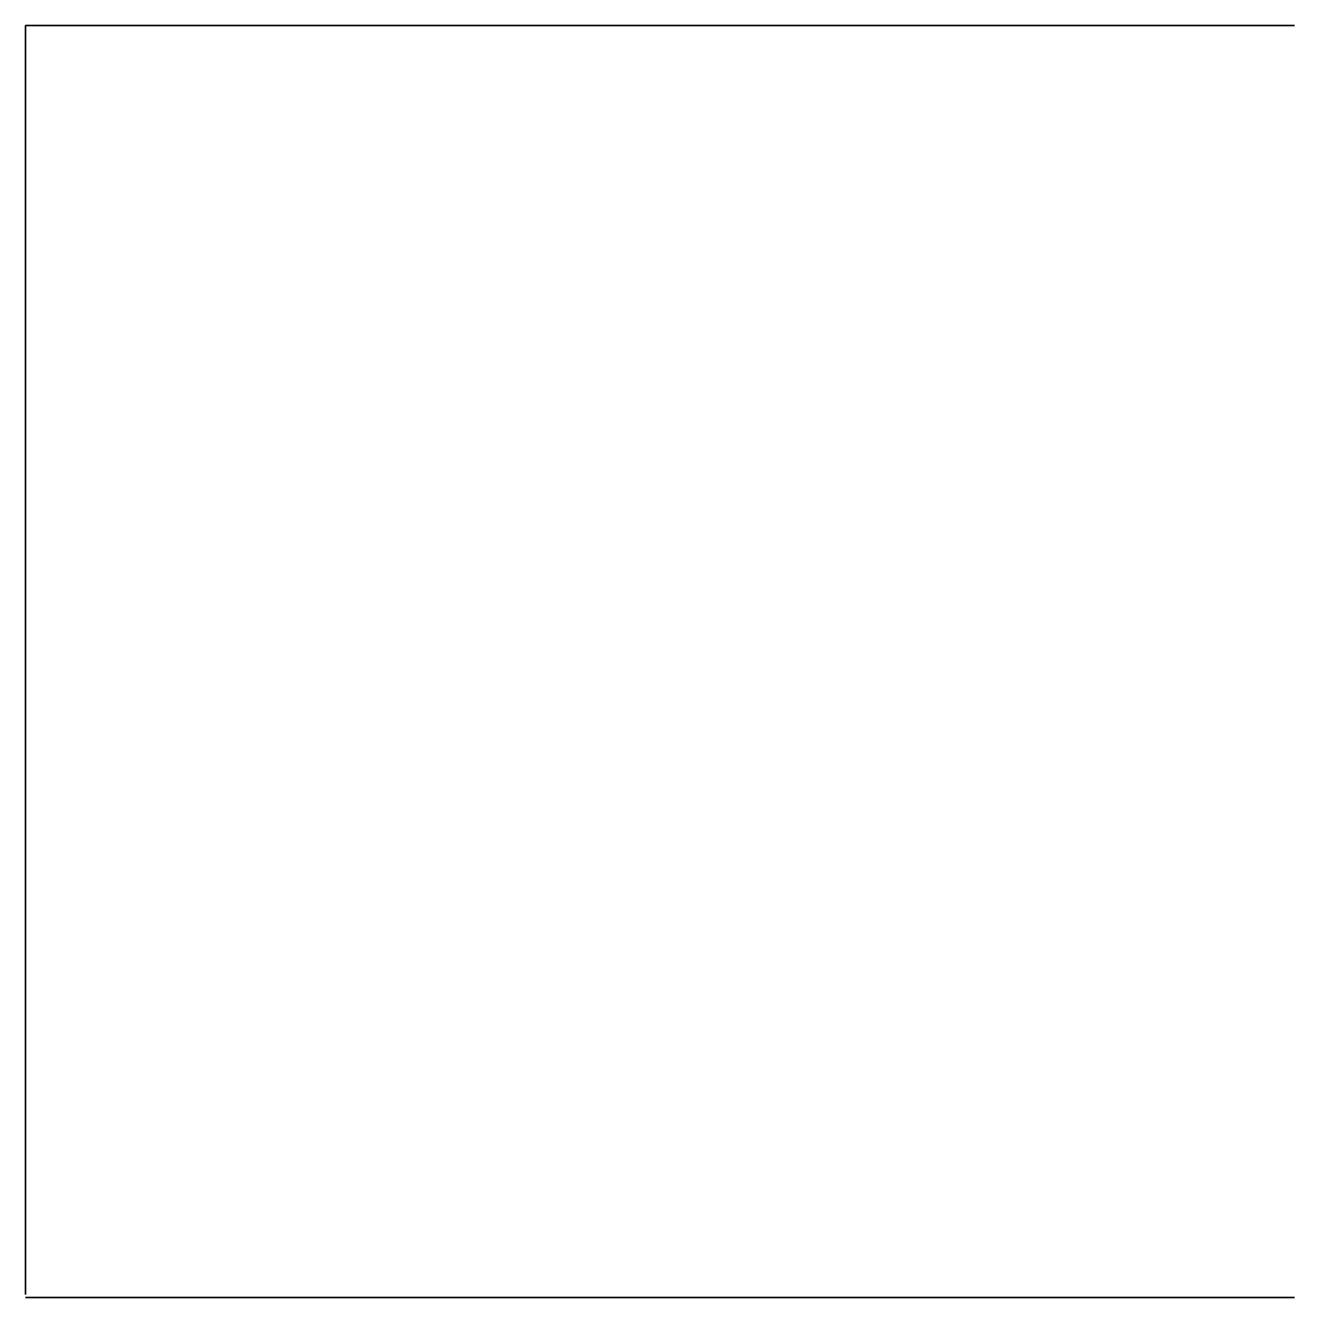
# Model space of a CAD drawing. Extents: x 138.5 to 158.5, y 192.8 to 212.8.
import ezdxf

# ---------------------------------------------------------------- set-up
doc = ezdxf.new("R2010")
doc.units = 0

msp = doc.modelspace()

# ---------------------------------------------------------------- linework, layer by layer
at = {"color": 7, "lineweight": 35}
for p, q in [((138.526199, 212.797928), (138.526199, 192.797928)), ((138.526199, 212.797928), (158.526199, 212.797928)), ((138.526199, 192.751923), (158.526199, 192.751923))]:
    msp.add_line(p, q, dxfattribs=at)

doc.saveas('drawing.dxf')
